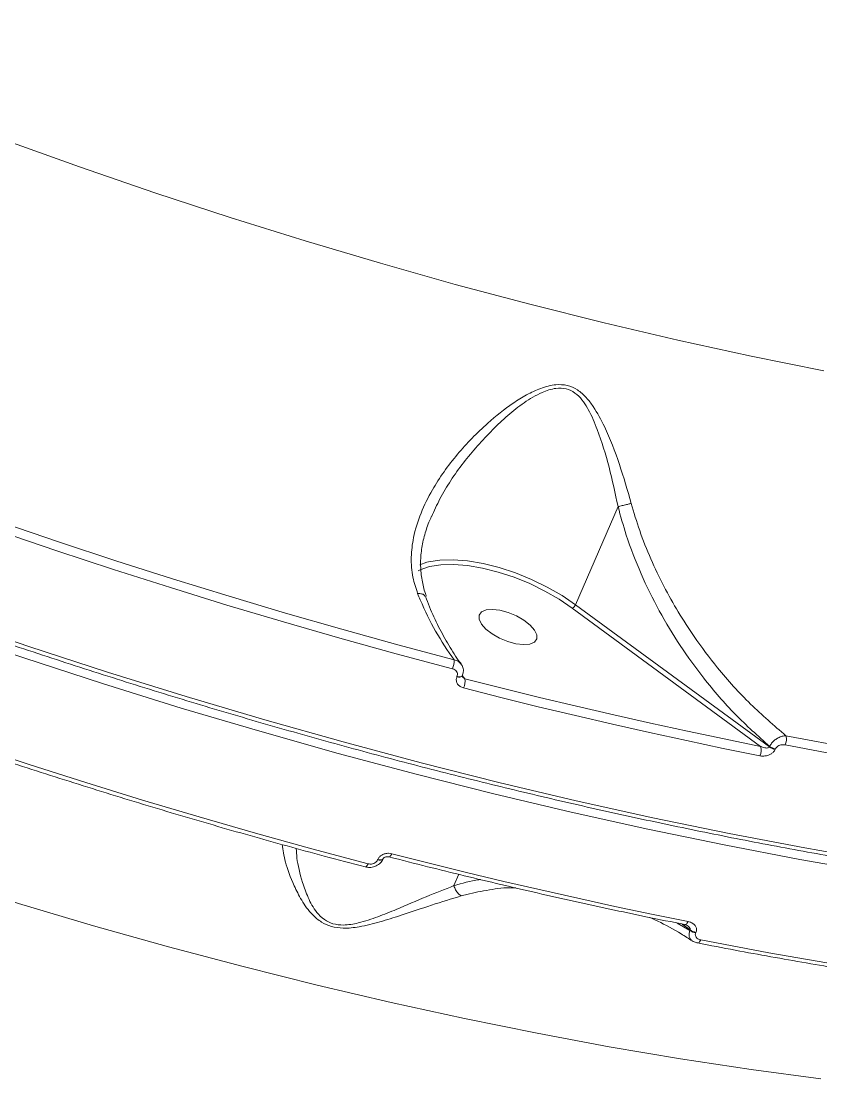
# Model space of a CAD drawing. Header units: millimetres. Extents: x -5550 to 7488, y -4093 to 4627.
# Drawn here: x -2996.8 to -2881.3, y 528 to 680.7 of the extents above; entities that cross this region are included whole.
import ezdxf

# ---------------------------------------------------------------- set-up
doc = ezdxf.new("R2010")
doc.units = ezdxf.units.MM
doc.layers.add('DIKOM_ОБЪЕКТ', color=7, linetype='Continuous')

msp = doc.modelspace()

# ---------------------------------------------------------------- linework, layer by layer
at = {"layer": 'DIKOM_ОБЪЕКТ', "color": 7, "linetype": 'Continuous', "lineweight": 15}
for p, q in [((-2910.566, 610.631), (-2916.699, 596.469)), ((-2938.186, 602.586), (-2939.176, 602.245)), ((-2917.167, 595.971), (-2889.975, 576.011)), ((-2888.706, 575.921), (-2916.699, 596.469)), ((-2933.82, 586.096), (-2933.831, 586.069)), ((-2933.058, 586.183), (-2933.046, 586.21)), ((-2932.671, 585.783), (-2933.052, 586.242)), ((-2888.669, 576.007), (-2888.706, 575.921)), ((-2887.874, 575.557), (-2887.837, 575.642)), ((-2945.269, 559.659), (-2945.281, 559.632)), ((-2944.507, 559.746), (-2944.495, 559.773)), ((-2934.27, 555.897), (-2933.558, 557.541)), ((-2900.181, 549.427), (-2902.038, 550.503)), ((-2901.287, 550.351), (-2900.144, 549.512)), ((-2900.144, 549.512), (-2900.181, 549.427)), ((-2899.348, 549.062), (-2899.311, 549.147))]:
    msp.add_line(p, q, dxfattribs=at)
at = {"layer": 'DIKOM_ОБЪЕКТ', "color": 7, "linetype": 'Continuous', "lineweight": 15, "flags": 128}
for points in [[(-2880.831, 630.227), (-2891.334, 632.352), (-2901.918, 634.666), (-2912.576, 637.167), (-2923.295, 639.853), (-2934.066, 642.72), (-2944.88, 645.767), (-2955.725, 648.99), (-2966.593, 652.386), (-2977.472, 655.953), (-2988.354, 659.686), (-2999.227, 663.584), (-3010.081, 667.641), (-3020.907, 671.854), (-3031.695, 676.219), (-3042.434, 680.732)], [(-2872.769, 559.455), (-2883.593, 561.347), (-2894.514, 563.43), (-2905.523, 565.702), (-2916.612, 568.162), (-2927.771, 570.808), (-2938.991, 573.637), (-2950.262, 576.647), (-2961.574, 579.835), (-2972.919, 583.198), (-2984.286, 586.735), (-2995.667, 590.441), (-3007.051, 594.315), (-3018.428, 598.351), (-3029.79, 602.548), (-3041.127, 606.901), (-3052.428, 611.407), (-3063.686, 616.063), (-3074.889, 620.863), (-3086.03, 625.805), (-3097.097, 630.883), (-3108.083, 636.094), (-3118.977, 641.434), (-3129.771, 646.897)], [(-3130.486, 645.246), (-3119.692, 639.783), (-3108.798, 634.443), (-3097.812, 629.232), (-3086.744, 624.154), (-3075.604, 619.212), (-3064.4, 614.412), (-3053.143, 609.757), (-3041.842, 605.251), (-3030.505, 600.897), (-3019.143, 596.701), (-3007.765, 592.664), (-2996.382, 588.791), (-2985.001, 585.084), (-2973.634, 581.548), (-2962.289, 578.184), (-2950.977, 574.996), (-2939.706, 571.986), (-2928.486, 569.157), (-2917.327, 566.512), (-2906.238, 564.052), (-2895.228, 561.779), (-2884.307, 559.696), (-2873.484, 557.805)], [(-2934.247, 588.505), (-2942.34, 590.663), (-2950.456, 592.913), (-2958.591, 595.254), (-2966.74, 597.686), (-2974.902, 600.207), (-2983.072, 602.816), (-2991.247, 605.513), (-2999.422, 608.295)], [(-2999.791, 607.043), (-2991.598, 604.254), (-2983.405, 601.551), (-2975.217, 598.936), (-2967.037, 596.41), (-2958.87, 593.973), (-2950.717, 591.626), (-2942.583, 589.371), (-2934.472, 587.209)], [(-2939.416, 601.355), (-2939.133, 601.496), (-2937.778, 601.961), (-2936.159, 602.221), (-2934.314, 602.272), (-2932.284, 602.112), (-2930.118, 601.744), (-2927.867, 601.178), (-2925.582, 600.426), (-2923.318, 599.506), (-2921.127, 598.44), (-2919.061, 597.252), (-2917.167, 595.971)], [(-2916.699, 596.469), (-2918.652, 597.791), (-2920.783, 599.015), (-2923.042, 600.115), (-2925.377, 601.063), (-2927.733, 601.839), (-2930.055, 602.423), (-2932.289, 602.802), (-2934.382, 602.967), (-2936.285, 602.915), (-2937.955, 602.646), (-2938.186, 602.586)], [(-2923.259, 593.532), (-2924.158, 594.232), (-2925.242, 594.851), (-2926.425, 595.341), (-2927.61, 595.66), (-2928.702, 595.784), (-2929.611, 595.703), (-2930.265, 595.422), (-2930.61, 594.964), (-2930.619, 594.367), (-2930.29, 593.68), (-2929.65, 592.957), (-2928.752, 592.257), (-2927.667, 591.638), (-2926.484, 591.148), (-2925.299, 590.828), (-2924.208, 590.704), (-2923.298, 590.786), (-2922.644, 591.067), (-2922.299, 591.525), (-2922.291, 592.121), (-2922.62, 592.809), (-2923.259, 593.532)], [(-3083.859, 585.079), (-3073.12, 580.566), (-3062.333, 576.201), (-3051.507, 571.988), (-3040.652, 567.931), (-3029.779, 564.033), (-3018.898, 560.3), (-3008.018, 556.733), (-2997.15, 553.337), (-2986.305, 550.114), (-2975.491, 547.067), (-2964.72, 544.2), (-2954.001, 541.515), (-2943.344, 539.014), (-2932.759, 536.699), (-2922.256, 534.574), (-2911.845, 532.64), (-2901.535, 530.898), (-2891.336, 529.351), (-2881.258, 527.999)], [(-2933.057, 586.184), (-2933.061, 586.176), (-2933.133, 586.093), (-2933.254, 586.039), (-2933.418, 586.016), (-2933.614, 586.026), (-2933.831, 586.069)], [(-2933.046, 586.209), (-2933.049, 586.204), (-2933.121, 586.121), (-2933.242, 586.066), (-2933.406, 586.043), (-2933.602, 586.053), (-2933.82, 586.096)], [(-2889.975, 576.011), (-2895.252, 577.082), (-2900.547, 578.196), (-2905.862, 579.354), (-2911.193, 580.554), (-2916.541, 581.798), (-2921.904, 583.084), (-2927.281, 584.413), (-2932.671, 585.783)], [(-2932.881, 584.446), (-2927.478, 583.072), (-2922.088, 581.74), (-2916.712, 580.451), (-2911.351, 579.204), (-2906.007, 578.001), (-2900.68, 576.84), (-2895.372, 575.723), (-2890.083, 574.65)], [(-2946.667, 559.05), (-2954.778, 561.212), (-2962.912, 563.467), (-2971.065, 565.813), (-2979.233, 568.25), (-2987.413, 570.777), (-2995.6, 573.392), (-3003.793, 576.095), (-3011.987, 578.883)], [(-2810.249, 567.169), (-2819.382, 567.906), (-2828.636, 568.805), (-2838.002, 569.864), (-2847.476, 571.084), (-2857.051, 572.462), (-2866.72, 573.999), (-2876.475, 575.693), (-2886.312, 577.544)], [(-2886.431, 576.223), (-2876.573, 574.369), (-2866.795, 572.671), (-2857.105, 571.13), (-2847.509, 569.749), (-2838.015, 568.526), (-2828.627, 567.465), (-2819.353, 566.565), (-2810.2, 565.826)], [(-2947.061, 558.593), (-2947.012, 558.593), (-2946.948, 558.625), (-2946.879, 558.689), (-2946.807, 558.783), (-2946.736, 558.905), (-2946.667, 559.05)], [(-2944.507, 559.745), (-2944.51, 559.74), (-2944.582, 559.656), (-2944.703, 559.602), (-2944.867, 559.579), (-2945.063, 559.589), (-2945.281, 559.632)], [(-2944.496, 559.772), (-2944.498, 559.766), (-2944.57, 559.684), (-2944.692, 559.629), (-2944.855, 559.606), (-2945.051, 559.616), (-2945.269, 559.659)], [(-2943.644, 560.056), (-2943.609, 560.054), (-2943.542, 560.079), (-2943.47, 560.14), (-2943.394, 560.235), (-2943.319, 560.361), (-2943.246, 560.512)], [(-2900.448, 550.716), (-2905.737, 551.789), (-2911.046, 552.906), (-2916.373, 554.067), (-2921.717, 555.27), (-2927.077, 556.517), (-2932.453, 557.806), (-2937.843, 559.138), (-2943.246, 560.512)], [(-2900.893, 550.271), (-2900.856, 550.268), (-2900.774, 550.289), (-2900.689, 550.348), (-2900.604, 550.441), (-2900.523, 550.565), (-2900.448, 550.716)], [(-2899.074, 547.619), (-2899.018, 547.618), (-2898.938, 547.646), (-2898.856, 547.707), (-2898.775, 547.799), (-2898.697, 547.92), (-2898.626, 548.064)], [(-2822.395, 537.667), (-2831.549, 538.405), (-2840.822, 539.306), (-2850.21, 540.367), (-2859.705, 541.589), (-2869.3, 542.971), (-2878.99, 544.512), (-2888.768, 546.209), (-2898.626, 548.064)]]:
    msp.add_lwpolyline(points, dxfattribs=at)
at = {"layer": 'DIKOM_ОБЪЕКТ', "color": 7, "linetype": 'Continuous', "lineweight": 15}
for centre, radius, start, end in [((-2917.563, 596.812), 0.93, 295.20815, 338.37961), ((-2936.811, 588.283), 2.574, 335.34135, 4.96261), ((-2935.066, 585.473), 2.415, 334.81383, 7.37625), ((-2888.237, 577.051), 1.987, 335.3631, 14.34132), ((-2891.83, 575.473), 1.931, 334.77171, 16.17301), ((-2887.436, 577.688), 2.176, 234.28205, 258.39724), ((-2887.401, 577.769), 2.172, 234.25902, 258.42026), ((-2898.913, 551.186), 2.169, 234.24288, 258.43641), ((-2898.876, 551.273), 2.17, 234.26292, 258.4439)]:
    msp.add_arc(centre, radius, start, end, dxfattribs=at)
for points, knots in [([(-3129.919, 646.344), (-3128.136, 645.432), (-3122.966, 642.786), (-3114.335, 638.488), (-3104.006, 633.492), (-3093.597, 628.614), (-3083.118, 623.855), (-3072.575, 619.22), (-3061.979, 614.711), (-3051.336, 610.333), (-3040.654, 606.089), (-3029.941, 601.981), (-3019.206, 598.013), (-3008.457, 594.189), (-2997.7, 590.51), (-2986.946, 586.979), (-2976.201, 583.6), (-2965.474, 580.375), (-2954.772, 577.306), (-2944.105, 574.395), (-2933.479, 571.645), (-2922.903, 569.057), (-2912.384, 566.635), (-2901.932, 564.379), (-2891.553, 562.291), (-2881.255, 560.373), (-2871.046, 558.626), (-2860.933, 557.052), (-2850.925, 555.652), (-2841.028, 554.427), (-2831.251, 553.378), (-2821.6, 552.505), (-2812.082, 551.81), (-2802.706, 551.292), (-2793.477, 550.953), (-2784.403, 550.793), (-2775.49, 550.811), (-2766.745, 551.009), (-2758.176, 551.385), (-2749.787, 551.94), (-2741.586, 552.672), (-2733.578, 553.584), (-2725.77, 554.671), (-2718.167, 555.936), (-2710.776, 557.376), (-2703.601, 558.99), (-2696.648, 560.779), (-2689.923, 562.739), (-2683.431, 564.87), (-2677.176, 567.171), (-2671.164, 569.64), (-2665.399, 572.274), (-2659.886, 575.072), (-2654.629, 578.033), (-2649.632, 581.152), (-2644.897, 584.428), (-2640.44, 587.863), (-2636.595, 591.113), (-2634.36, 593.283), (-2633.416, 594.201)], [0, 0, 0, 0, 0.0093526, 0.0271223, 0.0448921, 0.0626617, 0.0804316, 0.0982015, 0.1159713, 0.1337409, 0.1515109, 0.1692807, 0.1870504, 0.2048205, 0.2225906, 0.2403612, 0.2581317, 0.2759022, 0.2936734, 0.3114444, 0.3292159, 0.346988, 0.3647601, 0.3825326, 0.4003056, 0.4180792, 0.4358531, 0.4536275, 0.4714028, 0.4891785, 0.5069546, 0.5247317, 0.5425095, 0.5602878, 0.5780671, 0.5958472, 0.6136282, 0.63141, 0.6491928, 0.6669765, 0.6847611, 0.7025464, 0.7203328, 0.7381197, 0.7559074, 0.7736955, 0.7914839, 0.8092721, 0.8270597, 0.8448465, 0.8626315, 0.8804141, 0.8981939, 0.9159693, 0.9337396, 0.9515036, 0.9692604, 0.9870088, 1, 1, 1, 1]), ([(-2908.656, 611.101), (-2909.202, 612.989), (-2910.306, 616.812), (-2912.121, 621.494), (-2913.797, 624.658), (-2915.13, 626.418), (-2916.352, 627.526), (-2917.866, 628.214), (-2919.727, 628.32), (-2921.741, 627.776), (-2923.788, 626.799), (-2926.394, 625.16), (-2929.866, 622.392), (-2933.167, 618.989), (-2935.729, 615.686), (-2937.55, 612.861), (-2939.12, 609.69), (-2940.142, 606.414), (-2940.504, 603.29), (-2940.32, 600.558), (-2939.756, 598.854), (-2939.5, 598.081)], [0, 0, 0, 0, 0.0913269, 0.1848747, 0.2390176, 0.2664364, 0.2946525, 0.3210543, 0.3475157, 0.3830357, 0.4182934, 0.4536302, 0.5268349, 0.6259303, 0.6770933, 0.72824, 0.7903882, 0.8540606, 0.9046384, 0.9566786, 1, 1, 1, 1]), ([(-2937.501, 609.144), (-2937.113, 610.016), (-2935.906, 612.731), (-2932.986, 617.037), (-2929.521, 620.963), (-2926.519, 623.811), (-2924.172, 625.686), (-2921.839, 627.054), (-2919.744, 627.786), (-2918.04, 627.745), (-2916.733, 627.094), (-2915.735, 626.073), (-2915.171, 625.205), (-2914.378, 623.808), (-2913.216, 621.046), (-2911.783, 616.366), (-2910.972, 612.543), (-2910.566, 610.631)], [0, 0, 0, 0, 0.0625433, 0.1947367, 0.3271204, 0.3891673, 0.4512497, 0.5128031, 0.5564025, 0.5878329, 0.6191845, 0.6509551, 0.6829293, 0.6881596, 0.7576923, 0.8788186, 1, 1, 1, 1]), ([(-2908.656, 611.101), (-2908.723, 611.083), (-2908.942, 611.026), (-2909.391, 610.912), (-2910, 610.763), (-2910.376, 610.677), (-2910.564, 610.634)], [0, 0, 0, 0, 0.1074908, 0.3494758, 0.6747776, 1, 1, 1, 1]), ([(-2886.312, 577.544), (-2888.042, 579.023), (-2891.527, 582.001), (-2895.92, 586.896), (-2900.175, 592.537), (-2903.384, 597.846), (-2905.866, 603.056), (-2907.465, 607.06), (-2908.268, 609.784), (-2908.656, 611.101)], [0, 0, 0, 0, 0.1738697, 0.3501381, 0.4880589, 0.6922725, 0.7971146, 0.901939, 1, 1, 1, 1]), ([(-2910.566, 610.631), (-2910.566, 610.632), (-2910.565, 610.633), (-2910.565, 610.633), (-2910.564, 610.634), (-2910.564, 610.634)], [0, 0, 0, 0, 0.4231903, 0.7585287, 1, 1, 1, 1]), ([(-2910.564, 610.634), (-2910.187, 609.258), (-2909.283, 605.958), (-2907.31, 600.901), (-2904.687, 595.556), (-2901.641, 590.508), (-2897.987, 585.471), (-2893.708, 580.513), (-2890.349, 577.509), (-2888.669, 576.007)], [0, 0, 0, 0, 0.0999748, 0.2399006, 0.3803191, 0.5203839, 0.660147, 0.8300695, 1, 1, 1, 1]), ([(-2938.217, 597.711), (-2938.27, 597.837), (-2938.59, 598.588), (-2938.901, 600.047), (-2939.124, 602.083), (-2939.022, 604.184), (-2938.596, 606.289), (-2938.067, 607.962), (-2937.646, 608.908), (-2937.532, 609.162)], [0, 0, 0, 0, 0.0349854, 0.2090472, 0.3892723, 0.5724774, 0.7537148, 0.9339394, 1, 1, 1, 1]), ([(-2939.5, 598.081), (-2939.475, 598.082), (-2939.269, 598.089), (-2938.908, 598.05), (-2938.534, 597.893), (-2938.443, 597.708), (-2938.401, 597.623)], [0, 0, 0, 0, 0.0450812, 0.3635463, 0.7062443, 1, 1, 1, 1]), ([(-2939.5, 598.081), (-2939.375, 597.776), (-2938.588, 595.866), (-2936.946, 592.471), (-2935.158, 589.845), (-2934.247, 588.505)], [0, 0, 0, 0, 0.0849933, 0.5334825, 1, 1, 1, 1]), ([(-2933.235, 587.95), (-2933.296, 588.029), (-2933.923, 588.831), (-2935.021, 590.594), (-2936.488, 593.249), (-2937.61, 595.62), (-2938.187, 597.157), (-2938.375, 597.66)], [0, 0, 0, 0, 0.0304756, 0.3086217, 0.5868845, 0.864975, 1, 1, 1, 1]), ([(-2933.248, 587.937), (-2933.369, 588.074), (-2933.62, 588.355), (-2934.034, 588.454), (-2934.247, 588.505)], [0, 0, 0, 0, 0.486041, 1, 1, 1, 1]), ([(-2934.472, 587.209), (-2934.356, 587.167), (-2934.125, 587.083), (-2933.877, 586.837), (-2933.749, 586.541), (-2933.751, 586.28), (-2933.804, 586.138), (-2933.82, 586.096)], [0, 0, 0, 0, 0.2336231, 0.4673168, 0.6955407, 0.9087884, 1, 1, 1, 1]), ([(-2933.06, 586.215), (-2932.997, 586.388), (-2932.857, 586.775), (-2932.924, 587.405), (-2933.144, 587.765), (-2933.247, 587.935)], [0, 0, 0, 0, 0.3018724, 0.6716746, 1, 1, 1, 1]), ([(-2933.831, 586.069), (-2933.855, 586.006), (-2933.932, 585.799), (-2933.937, 585.42), (-2933.753, 584.987), (-2933.39, 584.628), (-2933.051, 584.507), (-2932.881, 584.446)], [0, 0, 0, 0, 0.0932177, 0.3039047, 0.5302782, 0.7652007, 1, 1, 1, 1]), ([(-2933.036, 586.07), (-2933.039, 586.073), (-2933.077, 586.107), (-2933.056, 586.133), (-2933.088, 586.133), (-2933.058, 586.182), (-2933.056, 586.184)], [0, 0, 0, 0, 0.0376271, 0.4876124, 0.979482, 1, 1, 1, 1]), ([(-2932.671, 585.783), (-2932.75, 585.828), (-2932.886, 585.905), (-2932.989, 586.023), (-2933.033, 586.073)], [0, 0, 0, 0, 0.5751867, 1, 1, 1, 1]), ([(-3012.299, 578.402), (-3010.413, 577.754), (-3004.941, 575.875), (-2995.884, 572.877), (-2985.136, 569.462), (-2974.404, 566.201), (-2963.696, 563.097), (-2954.583, 560.575), (-2949.049, 559.117), (-2947.061, 558.593)], [0, 0, 0, 0, 0.0864651, 0.2507523, 0.4150429, 0.5793367, 0.7436311, 0.9079285, 1, 1, 1, 1]), ([(-2886.312, 577.544), (-2886.345, 577.543), (-2886.57, 577.539), (-2886.995, 577.454), (-2887.551, 577.198), (-2888.021, 576.86), (-2888.416, 576.458), (-2888.584, 576.158), (-2888.669, 576.007)], [0, 0, 0, 0, 0.0391042, 0.2683081, 0.466409, 0.6436492, 0.8199205, 1, 1, 1, 1]), ([(-2888.706, 575.921), (-2888.718, 575.901), (-2888.741, 575.862), (-2888.83, 575.804), (-2888.988, 575.767), (-2889.235, 575.777), (-2889.554, 575.844), (-2889.808, 575.935), (-2889.955, 576.002), (-2889.975, 576.011)], [0, 0, 0, 0, 0.0552446, 0.1097243, 0.2435443, 0.417535, 0.6517804, 0.9518301, 1, 1, 1, 1]), ([(-2887.837, 575.642), (-2887.794, 575.718), (-2887.709, 575.87), (-2887.484, 576.052), (-2887.205, 576.185), (-2886.863, 576.259), (-2886.598, 576.253), (-2886.452, 576.227), (-2886.431, 576.223)], [0, 0, 0, 0, 0.1673726, 0.3344871, 0.5090745, 0.7130643, 0.95766, 1, 1, 1, 1]), ([(-2890.083, 574.65), (-2890.052, 574.644), (-2889.823, 574.602), (-2889.402, 574.593), (-2888.86, 574.713), (-2888.422, 574.924), (-2888.071, 575.205), (-2887.94, 575.439), (-2887.874, 575.557)], [0, 0, 0, 0, 0.0392384, 0.287285, 0.4951884, 0.6710062, 0.8353342, 1, 1, 1, 1]), ([(-2959.076, 561.845), (-2958.952, 561.036), (-2958.692, 559.347), (-2957.641, 556.437), (-2956.309, 553.78), (-2955.031, 551.934), (-2953.514, 550.632), (-2951.998, 549.935), (-2950.086, 549.674), (-2947.656, 549.943), (-2944.893, 550.66), (-2941.395, 551.773), (-2937.417, 553.134), (-2934.618, 553.985), (-2933.206, 554.414)], [0, 0, 0, 0, 0.1326133, 0.2771501, 0.3582127, 0.4408237, 0.486974, 0.5262523, 0.5657582, 0.6186305, 0.6893054, 0.7618486, 0.8798243, 1, 1, 1, 1]), ([(-2934.27, 555.897), (-2935.581, 555.377), (-2938.223, 554.327), (-2941.928, 552.723), (-2945.221, 551.393), (-2947.761, 550.524), (-2950.028, 550.126), (-2951.779, 550.324), (-2953.115, 551.01), (-2954.379, 552.321), (-2955.386, 554.205), (-2956.35, 556.916), (-2956.954, 559.431), (-2957.01, 560.829), (-2957.028, 561.279)], [0, 0, 0, 0, 0.1297408, 0.2615809, 0.3377877, 0.4152579, 0.4694276, 0.5086262, 0.547799, 0.5953417, 0.6821925, 0.7715097, 0.9263319, 1, 1, 1, 1]), ([(-2943.246, 560.512), (-2943.392, 560.539), (-2943.705, 560.596), (-2944.203, 560.529), (-2944.668, 560.339), (-2945.052, 560.044), (-2945.197, 559.787), (-2945.269, 559.659)], [0, 0, 0, 0, 0.1890173, 0.4045707, 0.606869, 0.8033649, 1, 1, 1, 1]), ([(-2947.056, 558.612), (-2946.859, 558.569), (-2946.399, 558.469), (-2945.661, 558.628), (-2945.016, 559.016), (-2944.631, 559.424), (-2944.544, 559.697), (-2944.526, 559.753)], [0, 0, 0, 0, 0.1993745, 0.4663496, 0.7118711, 0.9416005, 1, 1, 1, 1]), ([(-2945.281, 559.632), (-2945.33, 559.545), (-2945.428, 559.37), (-2945.69, 559.17), (-2946.008, 559.039), (-2946.352, 558.992), (-2946.567, 559.031), (-2946.667, 559.05)], [0, 0, 0, 0, 0.1951561, 0.390017, 0.5932075, 0.8110853, 1, 1, 1, 1]), ([(-2944.494, 559.774), (-2944.494, 559.775), (-2944.49, 559.789), (-2944.457, 559.843), (-2944.376, 559.92), (-2944.256, 559.997), (-2944.093, 560.058), (-2943.896, 560.088), (-2943.733, 560.082), (-2943.663, 560.057), (-2943.647, 560.052)], [0, 0, 0, 0, 0.0143222, 0.1618608, 0.2824556, 0.4087568, 0.5607166, 0.7359324, 0.9387437, 1, 1, 1, 1]), ([(-2943.644, 560.056), (-2941.782, 559.58), (-2936.382, 558.2), (-2927.481, 556.038), (-2916.969, 553.631), (-2908.111, 551.726), (-2902.772, 550.65), (-2900.893, 550.271)], [0, 0, 0, 0, 0.1293234, 0.3750564, 0.6207941, 0.8665449, 1, 1, 1, 1]), ([(-2930.411, 556.776), (-2930.494, 556.766), (-2931.813, 556.621), (-2933.081, 556.246), (-2934.271, 555.894)], [0, 0, 0, 0, 0.0624761, 1, 1, 1, 1]), ([(-2934.271, 555.894), (-2934.271, 555.894), (-2934.271, 555.895), (-2934.27, 555.896), (-2934.27, 555.897), (-2934.27, 555.897)], [0, 0, 0, 0, 0.2684408, 0.6948373, 1, 1, 1, 1]), ([(-2934.271, 555.894), (-2934.193, 555.682), (-2934.037, 555.259), (-2933.696, 554.79), (-2933.408, 554.531), (-2933.253, 554.442), (-2933.206, 554.414)], [0, 0, 0, 0, 0.3252512, 0.6505137, 0.8925909, 1, 1, 1, 1]), ([(-2933.206, 554.414), (-2932.941, 554.489), (-2931.61, 554.863), (-2929.151, 555.298), (-2926.779, 555.657), (-2925.484, 555.578), (-2925.322, 555.568)], [0, 0, 0, 0, 0.1037366, 0.5219618, 0.9402535, 1, 1, 1, 1]), ([(-2906.02, 551.313), (-2905.625, 551.138), (-2904.072, 550.45), (-2902.005, 549.318), (-2900.377, 548.253), (-2899.85, 547.908)], [0, 0, 0, 0, 0.1877485, 0.7373746, 1, 1, 1, 1]), ([(-2900.895, 550.267), (-2900.874, 550.264), (-2900.744, 550.245), (-2900.614, 550.182), (-2900.571, 550.144), (-2900.563, 550.137)], [0, 0, 0, 0, 0.1418483, 0.8505532, 1, 1, 1, 1]), ([(-2900.561, 550.133), (-2900.485, 550.076), (-2900.34, 549.969), (-2900.201, 549.802), (-2900.139, 549.668), (-2900.123, 549.581), (-2900.137, 549.532), (-2900.144, 549.512)], [0, 0, 0, 0, 0.3484116, 0.6635171, 0.7938428, 0.9132087, 1, 1, 1, 1]), ([(-2899.311, 549.147), (-2899.289, 549.205), (-2899.214, 549.408), (-2899.222, 549.763), (-2899.421, 550.169), (-2899.822, 550.531), (-2900.227, 550.651), (-2900.448, 550.716)], [0, 0, 0, 0, 0.0796504, 0.2757351, 0.4707513, 0.7105399, 1, 1, 1, 1]), ([(-2900.181, 549.427), (-2900.208, 549.348), (-2900.299, 549.089), (-2900.326, 548.672), (-2900.193, 548.214), (-2899.963, 548.023), (-2899.841, 547.921)], [0, 0, 0, 0, 0.1250161, 0.4115371, 0.6860681, 1, 1, 1, 1]), ([(-2898.626, 548.064), (-2898.774, 548.107), (-2899.035, 548.183), (-2899.288, 548.416), (-2899.408, 548.67), (-2899.41, 548.894), (-2899.363, 549.023), (-2899.348, 549.062)], [0, 0, 0, 0, 0.3025303, 0.5346503, 0.7254522, 0.9170706, 1, 1, 1, 1]), ([(-2899.847, 547.93), (-2899.672, 547.828), (-2899.429, 547.685), (-2899.148, 547.645), (-2899.07, 547.633)], [0, 0, 0, 0, 0.7204317, 1, 1, 1, 1]), ([(-2899.074, 547.619), (-2897.261, 547.269), (-2892.004, 546.256), (-2883.366, 544.707), (-2873.196, 543.032), (-2863.127, 541.532), (-2853.165, 540.206), (-2843.318, 539.055), (-2833.765, 538.098), (-2826.989, 537.53), (-2823.444, 537.27), (-2822.905, 537.231)], [0, 0, 0, 0, 0.0688433, 0.1996577, 0.3304779, 0.4613037, 0.5921318, 0.7229661, 0.8538041, 0.977767, 1, 1, 1, 1])]:
    msp.add_open_spline(points, degree=3, knots=knots, dxfattribs=at)

doc.saveas('drawing.dxf')
